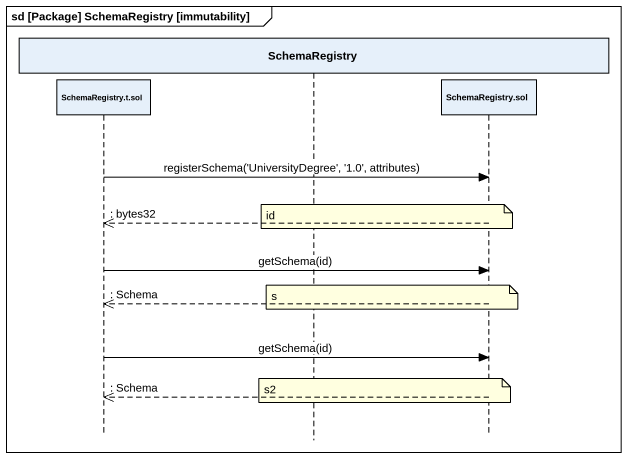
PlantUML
@startuml
mainframe sd [Package] SchemaRegistry [immutability]
hide footbox
participant "SchemaRegistry.t.sol" as SchemaRegistry_t_sol
participant SchemaRegistry
participant "SchemaRegistry.sol" as SchemaRegistry_sol

SchemaRegistry_t_sol -> SchemaRegistry_sol : registerSchema('UniversityDegree', '1.0', attributes)
note over SchemaRegistry : id
SchemaRegistry_sol -->> SchemaRegistry_t_sol : : bytes32
SchemaRegistry_t_sol -> SchemaRegistry_sol : getSchema(id)
note over SchemaRegistry : s
SchemaRegistry_sol -->> SchemaRegistry_t_sol : : Schema
SchemaRegistry_t_sol -> SchemaRegistry_sol : getSchema(id)
note over SchemaRegistry : s2
SchemaRegistry_sol -->> SchemaRegistry_t_sol : : Schema
@enduml
